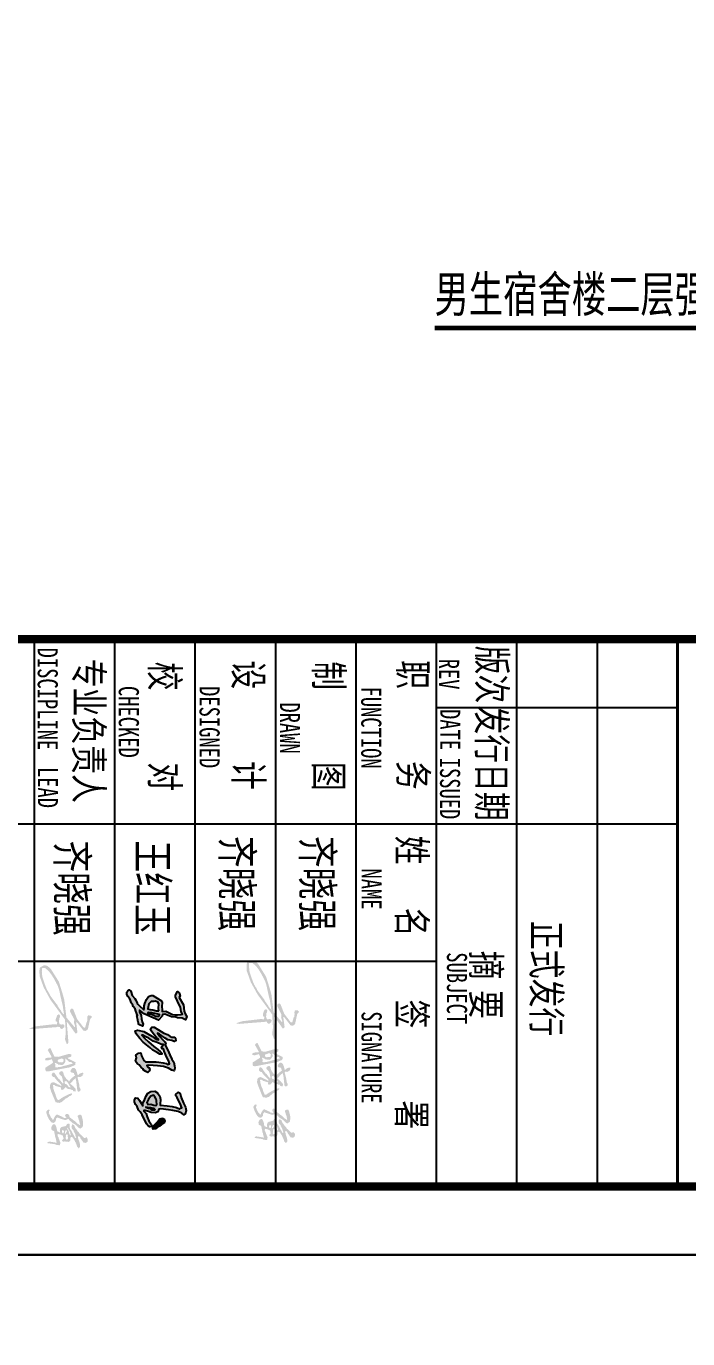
# Model space of a CAD drawing. Extents: x 552102 to 973302, y -80747 to 40012826.
# Drawn here: x 630034 to 639712, y 113997 to 133182 of the extents above; entities that cross this region are included whole.
import ezdxf

# ---------------------------------------------------------------- set-up
doc = ezdxf.new("R2010")
doc.units = 0
doc.header["$LTSCALE"] = 1000
doc.header["$MEASUREMENT"] = 0
for name, color, linetype in [('DIM_SYMB', 3, 'Continuous'), ('PUB_TEXT', 7, 'Continuous'), ('PUB_TITLE', 7, 'Continuous'), ('SIG_TEXT', 7, 'Continuous'), ('TK', 126, 'Continuous')]:
    doc.layers.add(name, color=color, linetype=linetype)
doc.styles.add('-宋体', font='', dxfattribs={"width": 0.8})
doc.styles.add('黑体', font='simhei.ttf', dxfattribs={"width": 0.7})
doc.styles.get('-宋体').set_extended_font_data('SimSun')

# ---------------------------------------------------------------- blocks, each defined once
blk = doc.blocks.new('电气图框')
h = blk.add_hatch(color=6)
h.paths.add_polyline_path([(381526, 272373), (381520, 272374), (381526, 272412), (381536, 272410), (381551, 272425), (381553, 272442), (381530, 272473), (381501, 272477), (381490, 272469), (381483, 272436), (381489, 272434), (381486, 272407), (381449, 272396), (381389, 272403), (381389, 272409), (381362, 272414), (381345, 272404), (381340, 272391), (381354, 272370), (381409, 272351), (381441, 272349), (381454, 272373), (381490, 272364), (381484, 272324), (381516, 272050), (381547, 271955), (381555, 272002)])
h.paths.add_polyline_path([(381417, 272485), (381608, 272497), (381704, 272485), (381771, 272510), (381774, 272519), (381755, 272536), (381455, 272511), (381458, 272522), (381625, 272642), (381605, 272667), (381455, 272648), (381456, 272660), (381577, 272754), (381583, 272787), (381559, 272820), (381414, 272851), (381386, 272873), (381367, 272876), (381365, 272865), (381360, 272866), (381354, 272823), (381365, 272821), (381363, 272814), (381402, 272809), (381404, 272814), (381453, 272807), (381453, 272802), (381534, 272779), (381531, 272756), (381408, 272662), (381271, 272608), (381257, 272592), (381259, 272571), (381281, 272561), (381297, 272559), (381417, 272621), (381459, 272616), (381519, 272634), (381528, 272626), (381386, 272506), (381130, 272475), (381062, 272457), (380865, 272396), (380676, 272278), (380657, 272257), (380627, 272218), (380624, 272174), (380657, 272117), (380703, 272110), (380781, 272113), (380945, 272172), (381126, 272272)])
h.paths.add_polyline_path([(381162, 272341), (381100, 272294), (381061, 272266), (381048, 272262), (381024, 272249), (381017, 272242), (380993, 272230), (380980, 272221), (380938, 272204), (380883, 272184), (380848, 272172), (380812, 272160), (380788, 272153), (380719, 272146), (380667, 272148), (380663, 272160), (380664, 272194), (380671, 272204), (380711, 272249), (380761, 272288), (380805, 272314), (380825, 272328), (380837, 272332), (380869, 272351), (380880, 272355), (380917, 272376), (380929, 272381), (380978, 272397), (381001, 272404), (381065, 272417), (381142, 272434), (381212, 272452), (381270, 272460), (381347, 272472), (381335, 272462), (381328, 272452), (381302, 272433), (381290, 272429), (381277, 272419), (381220, 272378), (381207, 272375)], flags=16)
h.paths.add_polyline_path([(382147, 272381), (382115, 272551), (382086, 272622), (382079, 272634), (382041, 272641), (381986, 272532), (381976, 272525), (381958, 272574), (381925, 272578), (381917, 272545), (381961, 272392), (381958, 272331), (381833, 272271), (381832, 272268), (381843, 272247), (381863, 272233), (381957, 272287), (381972, 272285), (381971, 272240), (381984, 272198), (382010, 272194), (382015, 272231), (381997, 272291), (382034, 272309), (382051, 272306), (382119, 272200), (382146, 272198), (382170, 272205), (382175, 272237)])
h.paths.add_polyline_path([(382005, 272381), (381985, 272434), (381987, 272453), (381992, 272451), (382000, 272466), (382033, 272461), (382042, 272443), (382038, 272417), (382043, 272415), (382042, 272399), (382027, 272378)], flags=0)
h.paths.add_polyline_path([(382050, 272340), (382052, 272357), (382058, 272356), (382060, 272372), (382066, 272372), (382067, 272383), (382073, 272382), (382081, 272443), (382069, 272467), (382032, 272490), (382010, 272493), (382009, 272487), (381987, 272491), (381989, 272502), (381994, 272501), (382034, 272546), (382041, 272584), (382046, 272584), (382054, 272600), (382060, 272599), (382111, 272406), (382112, 272377), (382118, 272376), (382113, 272342), (382085, 272346), (382068, 272343), (382059, 272334), (382055, 272334), (382055, 272339)], flags=16)
h.paths.add_polyline_path([(382442, 272457), (382416, 272484), (382407, 272485), (382409, 272505), (382414, 272505), (382429, 272526), (382437, 272571), (382441, 272570), (382446, 272602), (382458, 272602), (382464, 272606), (382468, 272635), (382463, 272640), (382440, 272643), (382430, 272640), (382417, 272631), (382410, 272621), (382391, 272606), (382362, 272571), (382355, 272561), (382343, 272561), (382344, 272568), (382325, 272587), (382290, 272620), (382277, 272640), (382277, 272644), (382292, 272643), (382321, 272650), (382366, 272655), (382408, 272660), (382451, 272665), (382468, 272672), (382469, 272685), (382466, 272697), (382462, 272708), (382433, 272713), (382410, 272699), (382392, 272696), (382370, 272694), (382341, 272687), (382311, 272680), (382282, 272673), (382279, 272668), (382258, 272671), (382253, 272676), (382257, 272705), (382238, 272742), (382217, 272745), (382218, 272750), (382201, 272753), (382195, 272748), (382193, 272738), (382197, 272726), (382201, 272712), (382209, 272695), (382225, 272681), (382223, 272665), (382214, 272666), (382187, 272659), (382140, 272642), (382125, 272623), (382123, 272608), (382126, 272595), (382140, 272579), (382169, 272564), (382187, 272572), (382197, 272614), (382228, 272625), (382228, 272630), (382240, 272628), (382240, 272622), (382259, 272599), (382268, 272590), (382296, 272557), (382321, 272549), (382319, 272539), (382312, 272540), (382300, 272526), (382286, 272508), (382267, 272494), (382246, 272479), (382216, 272465), (382193, 272462), (382173, 272448), (382169, 272437), (382175, 272423), (382186, 272404), (382205, 272399), (382219, 272406), (382232, 272420), (382246, 272436), (382264, 272444), (382291, 272451), (382330, 272457), (382331, 272461), (382350, 272458), (382349, 272447), (382345, 272448), (382336, 272439), (382287, 272401), (382279, 272389), (382235, 272357), (382200, 272335), (382194, 272326), (382190, 272306), (382200, 272299), (382223, 272291), (382239, 272294), (382247, 272303), (382256, 272315), (382260, 272336), (382273, 272340), (382303, 272364), (382333, 272393), (382349, 272409), (382364, 272427), (382375, 272427), (382376, 272432), (382386, 272430), (382384, 272416), (382379, 272415), (382371, 272399), (382362, 272378), (382354, 272363), (382346, 272347), (382336, 272328), (382333, 272310), (382341, 272285), (382360, 272270), (382405, 272263), (382466, 272282), (382538, 272312), (382588, 272332), (382626, 272348), (382635, 272405), (382631, 272411), (382626, 272421), (382622, 272436), (382569, 272498), (382564, 272512), (382535, 272551), (382533, 272561), (382513, 272589), (382496, 272590), (382498, 272568), (382514, 272527), (382536, 272483), (382564, 272433), (382592, 272396), (382589, 272373), (382584, 272373), (382577, 272370), (382565, 272365), (382548, 272357), (382510, 272346), (382469, 272328), (382420, 272313), (382392, 272312), (382389, 272308), (382377, 272309), (382371, 272316), (382374, 272335), (382386, 272347), (382410, 272427), (382437, 272424), (382445, 272445), (382441, 272446)])
h.paths.add_polyline_path([(382356, 272485), (382336, 272478), (382320, 272481), (382321, 272486), (382318, 272489), (382318, 272496), (382311, 272498), (382313, 272503), (382318, 272502), (382319, 272507), (382326, 272511), (382327, 272517), (382332, 272520), (382349, 272533), (382370, 272547), (382379, 272550), (382397, 272565), (382412, 272563), (382409, 272553), (382405, 272553), (382403, 272537), (382396, 272536), (382364, 272511)], flags=16)
h.paths.add_polyline_path([(382871, 272439), (382882, 272473), (382885, 272494), (382873, 272524), (382867, 272527), (382869, 272540), (382879, 272542), (382928, 272594), (382952, 272635), (382971, 272656), (383000, 272686), (383006, 272697), (383009, 272713), (382985, 272744), (382934, 272751), (382912, 272750), (382877, 272743), (382864, 272739), (382847, 272736), (382835, 272733), (382824, 272728), (382817, 272724), (382810, 272720), (382807, 272702), (382812, 272690), (382816, 272684), (382820, 272672), (382833, 272671), (382855, 272679), (382879, 272686), (382902, 272695), (382919, 272697), (382932, 272701), (382948, 272704), (382951, 272708), (382956, 272707), (382957, 272704), (382961, 272698), (382949, 272688), (382940, 272672), (382926, 272655), (382912, 272641), (382899, 272627), (382884, 272605), (382863, 272580), (382850, 272560), (382838, 272551), (382820, 272548), (382800, 272535), (382795, 272501), (382809, 272488), (382819, 272486), (382829, 272491), (382845, 272498), (382848, 272505), (382858, 272502), (382852, 272464), (382837, 272444), (382820, 272406), (382813, 272389), (382806, 272380), (382804, 272369), (382807, 272358), (382823, 272344), (382849, 272328), (382870, 272320), (382875, 272316), (382880, 272311), (382879, 272302), (382872, 272302), (382855, 272288), (382848, 272280), (382835, 272273), (382817, 272265), (382799, 272257), (382787, 272252), (382786, 272248), (382752, 272253), (382753, 272258), (382736, 272260), (382733, 272238), (382743, 272226), (382765, 272211), (382776, 272210), (382810, 272222), (382841, 272234), (382877, 272253), (382902, 272270), (382922, 272290), (382927, 272323), (382898, 272350), (382858, 272355), (382859, 272361), (382849, 272374), (382844, 272374), (382845, 272379), (382850, 272379)])
h.paths.add_polyline_path([(383189, 272358), (383205, 272361), (383209, 272363), (383217, 272364), (383199, 272250), (383205, 272246), (383205, 272237), (383208, 272232), (383212, 272228), (383216, 272228), (383219, 272233), (383223, 272233), (383239, 272346), (383246, 272349), (383254, 272405), (383249, 272408), (383249, 272412), (383215, 272418), (383212, 272416), (383203, 272413), (383191, 272408), (383170, 272401), (383157, 272394), (383147, 272392), (383137, 272390), (383129, 272384), (383120, 272379), (383115, 272375), (383092, 272379), (383091, 272385), (383089, 272387), (383092, 272397), (383099, 272428), (383105, 272431), (383111, 272454), (383125, 272457), (383142, 272460), (383154, 272464), (383157, 272466), (383159, 272464), (383163, 272459), (383168, 272452), (383177, 272448), (383176, 272444), (383185, 272443), (383191, 272448), (383196, 272452), (383200, 272454), (383202, 272477), (383197, 272477), (383204, 272536), (383200, 272548), (383194, 272554), (383187, 272557), (383184, 272561), (383157, 272565), (383155, 272562), (383142, 272563), (383140, 272568), (383136, 272570), (383136, 272575), (383132, 272576), (383134, 272591), (383137, 272591), (383140, 272596), (383146, 272596), (383147, 272607), (383152, 272606), (383164, 272610), (383177, 272621), (383189, 272629), (383203, 272633), (383207, 272639), (383220, 272642), (383237, 272651), (383260, 272658), (383275, 272662), (383286, 272672), (383290, 272681), (383296, 272680), (383296, 272689), (383289, 272694), (383282, 272699), (383276, 272706), (383246, 272707), (383235, 272702), (383217, 272699), (383203, 272694), (383182, 272687), (383169, 272682), (383151, 272681), (383149, 272675), (383119, 272680), (383121, 272693), (383128, 272695), (383141, 272708), (383156, 272713), (383168, 272723), (383181, 272732), (383194, 272741), (383206, 272750), (383214, 272754), (383219, 272790), (383215, 272795), (383211, 272807), (383199, 272815), (383171, 272819), (383160, 272816), (383154, 272811), (383148, 272806), (383140, 272805), (383139, 272795), (383143, 272782), (383148, 272781), (383144, 272761), (383140, 272760), (383134, 272751), (383119, 272736), (383100, 272717), (383086, 272700), (383072, 272692), (383054, 272677), (383047, 272667), (383036, 272663), (383016, 272648), (383009, 272639), (382991, 272631), (382967, 272623), (382959, 272617), (382955, 272602), (382951, 272600), (382949, 272589), (382965, 272586), (382967, 272582), (382983, 272580), (382999, 272582), (383013, 272588), (383040, 272611), (383049, 272610), (383062, 272620), (383074, 272625), (383089, 272634), (383112, 272639), (383130, 272645), (383131, 272650), (383146, 272647), (383144, 272631), (383138, 272631), (383132, 272626), (383113, 272618), (383095, 272605), (383065, 272591), (383033, 272573), (383015, 272559), (383000, 272555), (382988, 272552), (382970, 272553), (382957, 272551), (382943, 272553), (382937, 272547), (382936, 272531), (382941, 272523), (382948, 272512), (382967, 272503), (382975, 272490), (382977, 272473), (382981, 272463), (382985, 272444), (382988, 272432), (382992, 272427), (382999, 272419), (383020, 272411), (383038, 272409), (383054, 272411), (383060, 272415), (383064, 272414), (383062, 272397), (383060, 272395), (383050, 272373), (383037, 272369), (383021, 272366), (383003, 272363), (382991, 272359), (382978, 272355), (382966, 272351), (382961, 272347), (382953, 272341), (382948, 272337), (382945, 272326), (382949, 272323), (382948, 272310), (382959, 272302), (382969, 272294), (382982, 272290), (382984, 272288), (383002, 272283), (383008, 272287), (383018, 272285), (383031, 272291), (383039, 272309), (383048, 272326), (383054, 272327), (383071, 272330), (383088, 272333), (383102, 272337), (383118, 272340), (383137, 272343), (383146, 272347), (383159, 272351), (383178, 272354)])
h.paths.add_polyline_path([(383076, 272443), (383066, 272445), (383064, 272439), (383037, 272444), (383038, 272447), (383033, 272448), (383035, 272465), (383044, 272464), (383045, 272470), (383073, 272466), (383072, 272460), (383079, 272461)], flags=16)
h.paths.add_polyline_path([(383077, 272482), (383054, 272486), (383055, 272490), (383039, 272493), (383037, 272497), (383038, 272501), (383034, 272502), (383036, 272511), (383042, 272510), (383043, 272515), (383058, 272513), (383058, 272507), (383068, 272506), (383067, 272501), (383078, 272499), (383080, 272493), (383083, 272492), (383083, 272488), (383083, 272487), (383077, 272487)], flags=16)
h.paths.add_polyline_path([(383108, 272495), (383102, 272496), (383101, 272501), (383098, 272502), (383097, 272507), (383092, 272508), (383093, 272518), (383099, 272519), (383100, 272523), (383110, 272522), (383113, 272527), (383134, 272524), (383135, 272528), (383158, 272526), (383159, 272531), (383168, 272529), (383165, 272514), (383171, 272512), (383170, 272503), (383165, 272504), (383163, 272498), (383157, 272498), (383157, 272493), (383107, 272500)], flags=16)
h.paths.add_polyline_path([(383056, 272537), (383045, 272538), (383043, 272533), (383032, 272535), (383031, 272529), (383026, 272529), (383025, 272524), (383020, 272525), (383018, 272520), (383008, 272521), (383007, 272515), (382997, 272516), (382997, 272521), (383003, 272521), (383005, 272532), (383015, 272531), (383016, 272536), (383022, 272536), (383023, 272541), (383029, 272540), (383029, 272545), (383034, 272545), (383035, 272550), (383046, 272548), (383047, 272554), (383059, 272553), (383060, 272557), (383064, 272557), (383065, 272562), (383078, 272562), (383078, 272565), (383090, 272565), (383091, 272570), (383105, 272567), (383105, 272562), (383116, 272560), (383114, 272556), (383105, 272558), (383102, 272553), (383091, 272554), (383091, 272549), (383080, 272550), (383078, 272545), (383069, 272546), (383067, 272541), (383057, 272541)], flags=16)
h = blk.add_hatch(color=6)
h.paths.add_polyline_path([(381602, 269342), (381596, 269343), (381602, 269381), (381612, 269379), (381627, 269394), (381629, 269411), (381605, 269442), (381577, 269446), (381566, 269438), (381559, 269405), (381565, 269404), (381562, 269376), (381525, 269365), (381464, 269373), (381465, 269379), (381437, 269383), (381421, 269373), (381416, 269360), (381430, 269340), (381485, 269320), (381516, 269319), (381529, 269342), (381566, 269333), (381560, 269293), (381592, 269019), (381623, 268925), (381631, 268971)])
h.paths.add_polyline_path([(381493, 269454), (381684, 269466), (381780, 269454), (381847, 269479), (381850, 269488), (381831, 269505), (381531, 269480), (381534, 269491), (381700, 269611), (381681, 269636), (381530, 269617), (381531, 269629), (381653, 269723), (381659, 269756), (381634, 269789), (381490, 269820), (381462, 269843), (381443, 269845), (381441, 269834), (381436, 269835), (381430, 269792), (381440, 269790), (381438, 269784), (381478, 269778), (381479, 269784), (381529, 269776), (381529, 269771), (381610, 269748), (381607, 269725), (381484, 269631), (381346, 269577), (381332, 269561), (381335, 269540), (381357, 269530), (381373, 269528), (381493, 269590), (381535, 269585), (381595, 269603), (381604, 269595), (381462, 269475), (381206, 269444), (381138, 269426), (380940, 269365), (380752, 269247), (380732, 269226), (380703, 269187), (380700, 269143), (380732, 269087), (380779, 269079), (380857, 269083), (381021, 269142), (381202, 269241)])
h.paths.add_polyline_path([(381238, 269310), (381176, 269263), (381137, 269235), (381124, 269231), (381100, 269218), (381093, 269211), (381069, 269199), (381056, 269190), (381014, 269173), (380959, 269153), (380924, 269141), (380888, 269129), (380864, 269122), (380795, 269115), (380743, 269117), (380739, 269129), (380740, 269164), (380746, 269173), (380787, 269218), (380837, 269257), (380880, 269283), (380900, 269298), (380913, 269301), (380944, 269320), (380955, 269324), (380993, 269345), (381005, 269350), (381053, 269366), (381077, 269373), (381141, 269386), (381218, 269404), (381288, 269421), (381346, 269429), (381422, 269441), (381411, 269431), (381403, 269421), (381378, 269402), (381366, 269399), (381353, 269388), (381295, 269347), (381282, 269344)], flags=16)
h.paths.add_polyline_path([(382223, 269350), (382191, 269520), (382162, 269591), (382154, 269603), (382117, 269610), (382062, 269501), (382052, 269494), (382034, 269544), (382001, 269547), (381993, 269514), (382037, 269361), (382034, 269300), (381909, 269240), (381907, 269237), (381919, 269217), (381939, 269202), (382032, 269256), (382048, 269254), (382047, 269209), (382059, 269167), (382085, 269163), (382090, 269200), (382072, 269260), (382110, 269278), (382127, 269275), (382194, 269169), (382222, 269167), (382246, 269174), (382251, 269206)])
h.paths.add_polyline_path([(382081, 269350), (382061, 269403), (382063, 269422), (382068, 269420), (382076, 269435), (382109, 269430), (382118, 269413), (382114, 269386), (382119, 269384), (382118, 269368), (382103, 269347)], flags=0)
h.paths.add_polyline_path([(382126, 269309), (382128, 269326), (382134, 269325), (382136, 269342), (382142, 269341), (382143, 269352), (382149, 269351), (382157, 269412), (382145, 269436), (382108, 269459), (382086, 269462), (382085, 269456), (382063, 269460), (382065, 269471), (382070, 269470), (382110, 269515), (382116, 269554), (382122, 269553), (382130, 269569), (382136, 269568), (382187, 269375), (382188, 269346), (382194, 269346), (382188, 269311), (382161, 269315), (382144, 269312), (382135, 269303), (382131, 269303), (382131, 269308)], flags=16)
h.paths.add_polyline_path([(382518, 269426), (382492, 269453), (382483, 269454), (382485, 269474), (382490, 269474), (382505, 269495), (382513, 269540), (382517, 269539), (382522, 269571), (382533, 269571), (382540, 269575), (382544, 269604), (382539, 269609), (382516, 269612), (382505, 269610), (382493, 269601), (382486, 269590), (382466, 269575), (382438, 269540), (382431, 269530), (382419, 269530), (382420, 269537), (382401, 269556), (382366, 269589), (382353, 269609), (382353, 269614), (382367, 269612), (382397, 269619), (382442, 269624), (382484, 269629), (382526, 269634), (382543, 269641), (382545, 269654), (382541, 269666), (382538, 269677), (382509, 269682), (382486, 269668), (382468, 269665), (382445, 269663), (382417, 269656), (382386, 269649), (382358, 269642), (382355, 269637), (382334, 269640), (382329, 269646), (382333, 269674), (382314, 269711), (382293, 269714), (382293, 269720), (382277, 269722), (382271, 269717), (382269, 269707), (382273, 269695), (382277, 269681), (382285, 269665), (382301, 269651), (382299, 269634), (382289, 269636), (382263, 269628), (382216, 269612), (382201, 269592), (382198, 269577), (382202, 269564), (382216, 269548), (382244, 269533), (382263, 269541), (382273, 269583), (382304, 269594), (382304, 269599), (382316, 269597), (382315, 269591), (382335, 269568), (382343, 269559), (382372, 269526), (382396, 269518), (382395, 269508), (382388, 269509), (382376, 269495), (382362, 269477), (382343, 269463), (382322, 269448), (382292, 269434), (382268, 269431), (382249, 269417), (382245, 269407), (382251, 269392), (382262, 269373), (382281, 269368), (382295, 269375), (382308, 269389), (382321, 269405), (382340, 269413), (382367, 269420), (382406, 269426), (382407, 269430), (382426, 269427), (382425, 269416), (382421, 269417), (382412, 269408), (382362, 269370), (382355, 269358), (382311, 269326), (382276, 269304), (382270, 269295), (382266, 269275), (382276, 269268), (382299, 269260), (382315, 269263), (382323, 269272), (382332, 269284), (382336, 269305), (382349, 269310), (382379, 269334), (382409, 269362), (382425, 269378), (382440, 269396), (382450, 269396), (382452, 269402), (382462, 269399), (382460, 269385), (382455, 269384), (382446, 269369), (382438, 269347), (382430, 269332), (382422, 269316), (382412, 269297), (382409, 269279), (382417, 269254), (382436, 269239), (382481, 269232), (382542, 269251), (382614, 269281), (382664, 269302), (382702, 269318), (382710, 269374), (382707, 269380), (382702, 269390), (382698, 269405), (382645, 269467), (382640, 269481), (382611, 269520), (382609, 269530), (382589, 269558), (382571, 269559), (382574, 269537), (382590, 269496), (382612, 269452), (382640, 269403), (382668, 269365), (382664, 269342), (382660, 269342), (382653, 269339), (382641, 269334), (382623, 269326), (382586, 269315), (382545, 269298), (382496, 269282), (382468, 269281), (382465, 269277), (382453, 269278), (382447, 269286), (382450, 269304), (382462, 269316), (382485, 269397), (382513, 269393), (382521, 269414), (382517, 269415)])
h.paths.add_polyline_path([(382432, 269454), (382412, 269447), (382396, 269450), (382397, 269455), (382394, 269458), (382394, 269465), (382387, 269467), (382389, 269472), (382394, 269471), (382395, 269476), (382402, 269480), (382403, 269486), (382408, 269489), (382425, 269502), (382445, 269516), (382455, 269519), (382473, 269534), (382487, 269532), (382485, 269522), (382480, 269522), (382479, 269506), (382472, 269505), (382440, 269481)], flags=16)
h.paths.add_polyline_path([(382947, 269408), (382957, 269442), (382961, 269463), (382949, 269493), (382943, 269496), (382945, 269509), (382955, 269511), (383004, 269563), (383027, 269604), (383047, 269625), (383075, 269656), (383082, 269666), (383085, 269682), (383061, 269713), (383009, 269720), (382987, 269719), (382953, 269712), (382940, 269708), (382923, 269705), (382911, 269702), (382899, 269697), (382893, 269693), (382886, 269689), (382882, 269671), (382887, 269659), (382892, 269653), (382896, 269642), (382909, 269640), (382931, 269648), (382954, 269655), (382978, 269664), (382995, 269666), (383007, 269670), (383024, 269673), (383027, 269677), (383032, 269676), (383033, 269673), (383036, 269667), (383025, 269657), (383016, 269641), (383002, 269625), (382988, 269610), (382975, 269596), (382960, 269574), (382939, 269549), (382926, 269529), (382914, 269520), (382895, 269517), (382876, 269504), (382871, 269470), (382885, 269457), (382895, 269455), (382905, 269460), (382921, 269467), (382923, 269474), (382934, 269471), (382928, 269434), (382913, 269413), (382896, 269375), (382889, 269358), (382882, 269349), (382880, 269338), (382883, 269327), (382899, 269313), (382925, 269297), (382945, 269289), (382951, 269285), (382956, 269281), (382955, 269271), (382948, 269271), (382931, 269258), (382924, 269249), (382911, 269243), (382893, 269234), (382875, 269226), (382863, 269221), (382862, 269217), (382828, 269222), (382829, 269227), (382812, 269229), (382809, 269207), (382819, 269195), (382840, 269180), (382852, 269179), (382886, 269191), (382917, 269203), (382953, 269222), (382978, 269240), (382998, 269259), (383003, 269292), (382974, 269319), (382934, 269325), (382934, 269330), (382925, 269343), (382920, 269343), (382921, 269348), (382926, 269348)])
h.paths.add_polyline_path([(383265, 269327), (383281, 269330), (383285, 269332), (383293, 269333), (383274, 269219), (383281, 269215), (383280, 269206), (383284, 269201), (383287, 269197), (383292, 269197), (383295, 269202), (383299, 269202), (383315, 269315), (383322, 269318), (383330, 269374), (383325, 269377), (383325, 269381), (383291, 269387), (383288, 269385), (383279, 269382), (383267, 269377), (383246, 269370), (383233, 269363), (383223, 269361), (383213, 269359), (383205, 269353), (383196, 269349), (383191, 269344), (383167, 269348), (383167, 269354), (383165, 269356), (383168, 269366), (383175, 269397), (383181, 269401), (383187, 269423), (383201, 269426), (383218, 269429), (383229, 269433), (383233, 269435), (383235, 269433), (383239, 269428), (383244, 269421), (383253, 269417), (383252, 269413), (383261, 269412), (383267, 269417), (383271, 269421), (383276, 269423), (383278, 269446), (383273, 269446), (383280, 269505), (383276, 269517), (383270, 269523), (383263, 269526), (383260, 269531), (383233, 269534), (383231, 269531), (383218, 269532), (383216, 269537), (383212, 269540), (383212, 269544), (383208, 269545), (383210, 269560), (383213, 269560), (383216, 269565), (383221, 269565), (383222, 269576), (383228, 269575), (383240, 269580), (383253, 269591), (383265, 269598), (383279, 269602), (383283, 269608), (383296, 269611), (383313, 269620), (383336, 269628), (383351, 269631), (383361, 269642), (383366, 269650), (383372, 269649), (383372, 269658), (383365, 269663), (383357, 269668), (383352, 269675), (383321, 269676), (383311, 269672), (383293, 269668), (383279, 269663), (383258, 269656), (383244, 269651), (383227, 269650), (383225, 269644), (383195, 269649), (383197, 269662), (383204, 269665), (383217, 269677), (383231, 269682), (383243, 269692), (383256, 269701), (383269, 269710), (383282, 269720), (383290, 269723), (383295, 269759), (383290, 269764), (383286, 269776), (383275, 269784), (383246, 269788), (383236, 269785), (383229, 269780), (383224, 269775), (383216, 269774), (383215, 269764), (383219, 269752), (383224, 269750), (383220, 269730), (383216, 269729), (383210, 269720), (383195, 269705), (383176, 269686), (383162, 269669), (383148, 269661), (383130, 269646), (383123, 269636), (383112, 269632), (383091, 269617), (383085, 269608), (383066, 269600), (383043, 269592), (383035, 269587), (383030, 269571), (383026, 269569), (383025, 269558), (383041, 269555), (383043, 269551), (383059, 269549), (383074, 269551), (383089, 269557), (383115, 269580), (383125, 269579), (383138, 269589), (383150, 269594), (383165, 269603), (383188, 269608), (383206, 269614), (383207, 269619), (383222, 269616), (383220, 269600), (383214, 269600), (383208, 269595), (383189, 269587), (383170, 269574), (383141, 269560), (383109, 269542), (383091, 269528), (383076, 269524), (383064, 269521), (383046, 269523), (383032, 269520), (383019, 269522), (383013, 269516), (383012, 269500), (383016, 269492), (383024, 269481), (383043, 269472), (383050, 269460), (383053, 269442), (383057, 269432), (383061, 269413), (383064, 269401), (383068, 269396), (383075, 269388), (383096, 269380), (383114, 269378), (383130, 269380), (383136, 269385), (383140, 269383), (383138, 269366), (383135, 269364), (383125, 269342), (383113, 269338), (383097, 269335), (383079, 269332), (383067, 269328), (383054, 269324), (383042, 269320), (383037, 269316), (383028, 269310), (383024, 269306), (383021, 269295), (383025, 269292), (383024, 269279), (383035, 269271), (383045, 269263), (383058, 269259), (383060, 269257), (383078, 269252), (383084, 269256), (383094, 269255), (383107, 269260), (383115, 269279), (383124, 269295), (383130, 269296), (383147, 269299), (383164, 269302), (383178, 269306), (383194, 269309), (383212, 269312), (383222, 269316), (383235, 269320), (383254, 269323)])
h.paths.add_polyline_path([(383152, 269412), (383141, 269414), (383140, 269408), (383113, 269413), (383114, 269416), (383108, 269417), (383110, 269434), (383120, 269433), (383121, 269439), (383148, 269435), (383148, 269429), (383154, 269430)], flags=16)
h.paths.add_polyline_path([(383153, 269451), (383130, 269455), (383130, 269459), (383115, 269462), (383113, 269466), (383114, 269470), (383110, 269471), (383111, 269481), (383118, 269480), (383119, 269484), (383133, 269482), (383133, 269476), (383144, 269475), (383143, 269470), (383154, 269468), (383156, 269462), (383159, 269461), (383159, 269458), (383159, 269456), (383153, 269456)], flags=16)
h.paths.add_polyline_path([(383184, 269464), (383178, 269465), (383177, 269470), (383173, 269471), (383173, 269476), (383167, 269477), (383169, 269487), (383175, 269488), (383176, 269492), (383186, 269491), (383188, 269497), (383210, 269493), (383211, 269497), (383234, 269495), (383235, 269500), (383244, 269498), (383241, 269483), (383247, 269481), (383246, 269472), (383241, 269473), (383239, 269467), (383233, 269467), (383233, 269462), (383183, 269469)], flags=16)
h.paths.add_polyline_path([(383132, 269506), (383121, 269507), (383119, 269502), (383108, 269504), (383107, 269498), (383102, 269499), (383101, 269493), (383096, 269494), (383094, 269489), (383084, 269490), (383083, 269484), (383073, 269485), (383073, 269490), (383079, 269490), (383081, 269502), (383091, 269500), (383092, 269505), (383098, 269505), (383099, 269510), (383105, 269510), (383105, 269514), (383110, 269514), (383111, 269519), (383122, 269518), (383123, 269523), (383135, 269522), (383135, 269526), (383140, 269526), (383141, 269531), (383154, 269531), (383154, 269534), (383165, 269534), (383167, 269539), (383181, 269536), (383181, 269531), (383192, 269529), (383190, 269525), (383181, 269527), (383178, 269522), (383167, 269523), (383166, 269518), (383156, 269519), (383154, 269514), (383145, 269515), (383143, 269510), (383132, 269511)], flags=16)
at = {"layer": 'SIG_TEXT', "lineweight": 25}
h = blk.add_hatch(color=1, dxfattribs=at)
h.paths.add_polyline_path([(381100, 271122), (381147, 271139), (381168, 271126), (381277, 271187), (381368, 271200), (381406, 271211), (381446, 271238), (381496, 271219), (381470, 271169), (381468, 271101), (381459, 271074), (381452, 271013), (381414, 270917), (381417, 270881), (381444, 270877), (381502, 270822), (381452, 270708), (381409, 270614), (381353, 270542), (381379, 270544), (381433, 270568), (381480, 270573), (381524, 270581), (381558, 270600), (381590, 270587), (381563, 270536), (381528, 270527), (381476, 270517), (381438, 270505), (381435, 270516), (381367, 270492), (381333, 270481), (381299, 270451), (381269, 270441), (381251, 270425), (381191, 270403), (381155, 270375), (381122, 270359), (381091, 270359), (381070, 270371), (381059, 270394), (381079, 270419), (381138, 270439), (381184, 270476), (381210, 270489), (381253, 270508), (381269, 270521), (381296, 270549), (381342, 270600), (381350, 270609), (381328, 270613), (381293, 270613), (381257, 270622), (381201, 270648), (381157, 270677), (381142, 270716), (381142, 270739), (381218, 270868), (381235, 270876), (381313, 270870), (381338, 270878), (381373, 270875), (381370, 270928), (381395, 270979), (381419, 271026), (381423, 271063), (381423, 271100), (381416, 271153), (381414, 271172), (381377, 271153), (381313, 271146), (381248, 271111), (381197, 271088), (381167, 271071), (381135, 271071), (381082, 271102)])
h.paths.add_polyline_path([(381366, 270829), (381330, 270822), (381260, 270827), (381239, 270812), (381225, 270776), (381228, 270753), (381227, 270716), (381264, 270681), (381310, 270671), (381336, 270666), (381344, 270702), (381351, 270741), (381363, 270795)], flags=16)
h.paths.add_polyline_path([(381411, 270833), (381429, 270832), (381445, 270822), (381448, 270807), (381449, 270785), (381438, 270769), (381427, 270743), (381418, 270719), (381415, 270683), (381405, 270667), (381385, 270676), (381388, 270721), (381399, 270765), (381410, 270808)], flags=16)
for points in [[(382801, 270827), (382797, 270856), (382811, 270966), (382822, 271034), (382838, 271112), (382862, 271165), (382884, 271194), (382868, 271212), (382819, 271225), (382775, 271218), (382714, 271189), (382630, 271155), (382606, 271147), (382569, 271132), (382561, 271130), (382553, 271111), (382572, 271088), (382583, 271075), (382608, 271078), (382629, 271094), (382665, 271110), (382720, 271139), (382782, 271163), (382783, 271150), (382802, 271128), (382792, 271114), (382776, 271086), (382763, 271024), (382752, 270949), (382744, 270847), (382728, 270847), (382659, 270852), (382612, 270843), (382565, 270806), (382540, 270766), (382542, 270710), (382569, 270666), (382616, 270639), (382669, 270618), (382708, 270594), (382755, 270593), (382727, 270576), (382677, 270546), (382642, 270521), (382638, 270484), (382668, 270470), (382695, 270469), (382733, 270486), (382765, 270510), (382815, 270530), (382841, 270555), (382887, 270585), (382968, 270623), (383003, 270642), (383015, 270645), (383047, 270672), (383061, 270696), (383055, 270715), (383039, 270722), (383022, 270716), (383003, 270698), (382970, 270679), (382914, 270656), (382867, 270641), (382833, 270608), (382819, 270608), (382819, 270626), (382838, 270677), (382850, 270715), (382853, 270775), (382839, 270813)], [(381763, 271073), (381805, 271074), (381805, 271064), (381812, 271052), (381800, 271016), (381787, 270961), (381762, 270921), (381707, 270836), (381692, 270806), (381740, 270844), (381782, 270879), (381819, 270916), (381840, 270930), (381863, 270919), (381876, 270925), (381941, 270957), (382007, 270987), (382073, 271017), (382116, 271044), (382167, 271058), (382204, 271063), (382240, 271051), (382231, 271018), (382201, 270970), (382179, 270893), (382168, 270809), (382164, 270745), (382158, 270673), (382162, 270649), (382181, 270661), (382199, 270684), (382220, 270693), (382248, 270687), (382265, 270666), (382252, 270639), (382229, 270599), (382211, 270599), (382191, 270568), (382155, 270540), (382135, 270509), (382102, 270485), (382053, 270498), (382012, 270489), (381984, 270528), (381979, 270566), (382021, 270572), (382050, 270588), (382089, 270608), (382108, 270630), (382111, 270722), (382111, 270787), (382113, 270829), (382123, 270888), (382135, 270932), (382147, 270954), (382139, 270981), (382106, 270974), (382012, 270930), (381954, 270907), (381922, 270896), (381919, 270876), (381899, 270868), (381874, 270880), (381855, 270897), (381850, 270858), (381829, 270801), (381808, 270743), (381766, 270681), (381739, 270628), (381719, 270594), (381721, 270588), (381722, 270576), (381762, 270615), (381818, 270677), (381888, 270756), (381931, 270812), (381966, 270852), (381982, 270871), (381999, 270870), (382000, 270843), (381973, 270802), (381941, 270739), (381902, 270697), (381863, 270645), (381822, 270597), (381767, 270548), (381702, 270495), (381656, 270483), (381646, 270514), (381669, 270607), (381703, 270664), (381734, 270725), (381761, 270761), (381783, 270800), (381790, 270821), (381778, 270822), (381754, 270792), (381714, 270759), (381664, 270722), (381627, 270705), (381601, 270725), (381602, 270760), (381644, 270823), (381691, 270898), (381710, 270953), (381738, 270994), (381749, 271018), (381750, 271052)], [(382933, 270883), (382942, 270905), (382962, 270912), (382979, 270915), (382995, 270908), (383009, 270884), (383050, 270837), (383065, 270808), (383087, 270777), (383096, 270744), (383078, 270738), (383055, 270738), (383019, 270773), (382987, 270809), (382945, 270843)]]:
    blk.add_hatch(color=1, dxfattribs=at).paths.add_polyline_path(points)
at = {"layer": 'SIG_TEXT', "color": 1, "lineweight": 25}
for points in [[(381100, 271122), (381147, 271139), (381168, 271126), (381277, 271187), (381368, 271200), (381406, 271211), (381446, 271238), (381496, 271219), (381470, 271169), (381468, 271101), (381459, 271074), (381452, 271013), (381414, 270917), (381417, 270881), (381444, 270877), (381502, 270822), (381452, 270708), (381409, 270614), (381409, 270614), (381353, 270542), (381379, 270544), (381433, 270568), (381480, 270573), (381524, 270581), (381558, 270600), (381590, 270587), (381563, 270536), (381528, 270527), (381476, 270517), (381438, 270505), (381435, 270516), (381367, 270492), (381333, 270481), (381299, 270451), (381269, 270441), (381251, 270425), (381191, 270403), (381155, 270375), (381122, 270359), (381091, 270359), (381070, 270371), (381059, 270394), (381079, 270419), (381138, 270439), (381184, 270476), (381210, 270489), (381253, 270508), (381269, 270521), (381296, 270549), (381342, 270600), (381350, 270609), (381328, 270613), (381293, 270613), (381257, 270622), (381201, 270648), (381157, 270677), (381142, 270716), (381142, 270739), (381218, 270868), (381235, 270876), (381313, 270870), (381338, 270878), (381373, 270875), (381370, 270928), (381395, 270979), (381419, 271026), (381423, 271063), (381423, 271100), (381416, 271153), (381416, 271153), (381414, 271172), (381377, 271153), (381313, 271146), (381248, 271111), (381197, 271088), (381167, 271071), (381135, 271071), (381082, 271102), (381100, 271122)], [(382569, 271132), (382606, 271147), (382630, 271155), (382714, 271189), (382775, 271218), (382819, 271225), (382868, 271212), (382884, 271194), (382862, 271165), (382838, 271112), (382822, 271034), (382811, 270966), (382797, 270856), (382801, 270827), (382839, 270813), (382853, 270775), (382850, 270715), (382838, 270677), (382819, 270626), (382819, 270608), (382833, 270608), (382867, 270641), (382914, 270656), (382970, 270679), (383003, 270698), (383022, 270716), (383039, 270722), (383055, 270715), (383061, 270696), (383047, 270672), (383015, 270645), (383003, 270642), (382968, 270623), (382887, 270585), (382841, 270555), (382815, 270530), (382765, 270510), (382733, 270486), (382695, 270469), (382668, 270470), (382638, 270484), (382642, 270521), (382677, 270546), (382727, 270576), (382755, 270593), (382708, 270594), (382669, 270618), (382616, 270639), (382569, 270666), (382542, 270710), (382540, 270766), (382565, 270806), (382612, 270843), (382659, 270852), (382728, 270847), (382744, 270847), (382752, 270949), (382763, 271024), (382776, 271086), (382792, 271114), (382802, 271128), (382783, 271150), (382782, 271163), (382720, 271139), (382665, 271110), (382629, 271094), (382608, 271078), (382583, 271075), (382572, 271088), (382553, 271111), (382561, 271130), (382569, 271132)], [(381763, 271073), (381805, 271074), (381805, 271064), (381812, 271052), (381800, 271016), (381787, 270961), (381762, 270921), (381707, 270836), (381692, 270806), (381740, 270844), (381782, 270879), (381819, 270916), (381840, 270930), (381863, 270919), (381876, 270925), (381941, 270957), (382007, 270987), (382073, 271017), (382116, 271044), (382167, 271058), (382204, 271063), (382240, 271051), (382231, 271018), (382201, 270970), (382179, 270893), (382168, 270809), (382164, 270745), (382158, 270673), (382162, 270649), (382181, 270661), (382199, 270684), (382220, 270693), (382248, 270687), (382265, 270666), (382252, 270639), (382229, 270599), (382211, 270599), (382191, 270568), (382155, 270540), (382135, 270509), (382102, 270485), (382053, 270498), (382012, 270489), (381984, 270528), (381979, 270566), (382021, 270572), (382050, 270588), (382089, 270608), (382108, 270630), (382111, 270722), (382111, 270787), (382113, 270829), (382123, 270888), (382135, 270932), (382147, 270954), (382139, 270981), (382106, 270974), (382012, 270930), (381954, 270907), (381922, 270896), (381919, 270876), (381899, 270868), (381874, 270880), (381855, 270897), (381850, 270858), (381829, 270801), (381808, 270743), (381766, 270681), (381739, 270628), (381719, 270594), (381721, 270588), (381722, 270576), (381762, 270615), (381818, 270677), (381888, 270756), (381931, 270812), (381966, 270852), (381982, 270871), (381999, 270870), (382000, 270843), (381973, 270802), (381941, 270739), (381902, 270697), (381863, 270645), (381822, 270597), (381767, 270548), (381702, 270495), (381656, 270483), (381646, 270514), (381669, 270607), (381703, 270664), (381734, 270725), (381761, 270761), (381783, 270800), (381790, 270821), (381778, 270822), (381754, 270792), (381714, 270759), (381664, 270722), (381627, 270705), (381601, 270725), (381602, 270760), (381644, 270823), (381691, 270898), (381710, 270953), (381738, 270994), (381749, 271018), (381750, 271052), (381763, 271073)], [(382933, 270883), (382942, 270905), (382962, 270912), (382979, 270915), (382995, 270908), (383009, 270884), (383050, 270837), (383065, 270808), (383087, 270777), (383096, 270744), (383078, 270738), (383055, 270738), (383019, 270773), (382987, 270809), (382945, 270843), (382933, 270883)], [(381366, 270829), (381330, 270822), (381260, 270827), (381239, 270812), (381225, 270776), (381228, 270753), (381227, 270716), (381264, 270681), (381310, 270671), (381336, 270666), (381344, 270702), (381351, 270741), (381363, 270795), (381366, 270829)], [(381411, 270833), (381429, 270832), (381445, 270822), (381448, 270807), (381449, 270785), (381438, 270769), (381427, 270743), (381418, 270719), (381415, 270683), (381405, 270667), (381385, 270676), (381388, 270721), (381399, 270765), (381410, 270808), (381411, 270833)], [(382745, 270798), (382675, 270794), (382654, 270789), (382620, 270770), (382595, 270748), (382612, 270708), (382657, 270674), (382703, 270652), (382733, 270664), (382730, 270711), (382745, 270753), (382746, 270775), (382745, 270798)], [(382796, 270771), (382783, 270709), (382776, 270661), (382771, 270635), (382789, 270674), (382793, 270705), (382811, 270719), (382811, 270744), (382811, 270767), (382796, 270771)]]:
    blk.add_lwpolyline(points, dxfattribs=at)
at = {"layer": 'TK'}
for p, q in [((375932, 251356), (375932, 298415)), ((375932, 278415), (383932, 278415)), ((376933, 274886), (376933, 278415)), ((378638, 278415), (378638, 264298)), ((375932, 277239), (383932, 277239)), ((375932, 276062), (383932, 276062)), ((375932, 274886), (383932, 274886)), ((380643, 274886), (380643, 264263)), ((375932, 273709), (383932, 273709)), ((375932, 272533), (383932, 272533)), ((375932, 271356), (383932, 271356)), ((375932, 270180), (383932, 270180)), ((375932, 269003), (383932, 269003))]:
    blk.add_line(p, q, dxfattribs=at)
at = {"layer": 'TK', "const_width": 118}
blk.add_lwpolyline([(375932, 308756), (383932, 308756), (383932, 251356), (375932, 251356)], close=True, dxfattribs=at)
at = {"layer": 'TK', "const_width": 40}
blk.add_lwpolyline([(375932, 278415), (383932, 278415)], dxfattribs=at)
at = {"layer": 'TK', "style": '-宋体', "width": 0.75}
for s, height, p in [('正式发行', 411.8, (380050, 276293)), ('版次', 411.8, (376026, 275496)), ('发行日期', 411.8, (376901, 275493)), ('摘', 412, (380487, 275408)), ('要', 412, (381062, 275408)), ('SUBJECT', 294.1, (380508, 275042)), ('REV', 294.1, (376218, 274927)), ('DATE', 294.1, (376953, 274943)), ('ISSUED', 294.1, (377664, 274941)), ('职     务', 411.8, (376239, 274341)), ('姓   名', 411.8, (378805, 274323)), ('签     署', 411.8, (381200, 274322)), ('FUNCTION', 294.1, (376624, 273788)), ('NAME', 294.1, (379284, 273792)), ('SIGNATURE', 294.1, (381370, 273793)), ('制     图', 411.8, (376254, 273109)), ('齐晓强', 453.8, (378807, 272923)), ('DRAWN', 294.1, (376856, 272599)), ('设     计', 411.8, (376242, 271932)), ('齐晓强', 453.8, (378807, 271746)), ('DESIGNED', 294.1, (376617, 271422)), ('校     对', 411.8, (376261, 270708)), ('王红玉', 453.8, (378874, 270511)), ('CHECKED', 294.1, (376615, 270241)), ('专业负责人', 411.8, (376218, 269598)), ('齐晓强', 453.8, (378874, 269334)), ('DISCIPLINE', 294.1, (376055, 269055)), ('LEAD', 294.1, (377799, 269057))]:
    blk.add_text(s, height=height, dxfattribs=at).set_placement(p)

msp = doc.modelspace()

# ---------------------------------------------------------------- linework, layer by layer
at = {"layer": 'DIM_SYMB', "const_width": 70}
msp.add_lwpolyline([(636008, 128772), (642355, 128772)], dxfattribs=at)
at = {"layer": 'PUB_TITLE', "color": 1}
for points in [[(611502, 115222), (670902, 115222), (670902, 199322), (611502, 199322)], [(611502, 31122), (670902, 31122), (670902, 115222), (611502, 115222)]]:
    msp.add_lwpolyline(points, close=True, dxfattribs=at)
at = {"layer": 'PUB_TITLE', "color": 1, "const_width": 100}
msp.add_lwpolyline([(612502, 116222), (669902, 116222), (669902, 196822), (612502, 196822)], close=True, dxfattribs=at)

# ---------------------------------------------------------------- block references
at = {"rotation": 270}
msp.add_blockref('电气图框', (361147, 500155), dxfattribs=at)

# ---------------------------------------------------------------- texts
at = {"layer": 'PUB_TEXT', "style": '黑体', "width": 0.7}
msp.add_text('男生宿舍楼二层强电平面图', height=525.74, dxfattribs=at).set_placement((636008, 129004))

doc.saveas('drawing.dxf')
